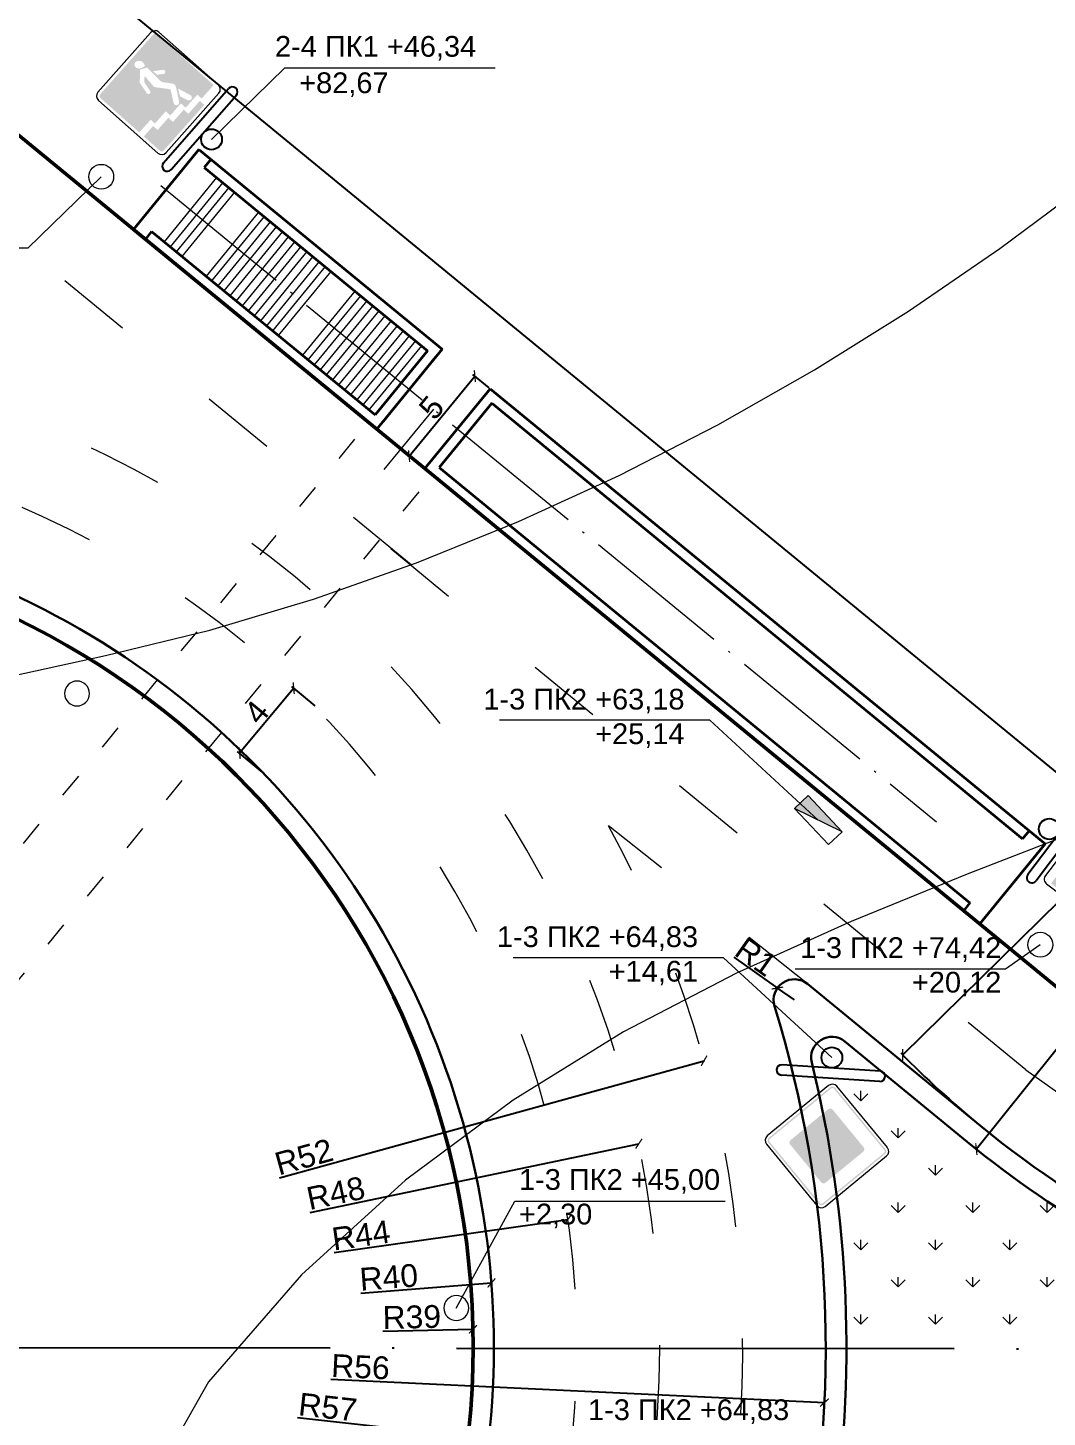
# Model space of a CAD drawing. Header units: millimetres. Extents: x -2123 to 5424, y -1286 to 835.
# Drawn here: x 1804.4 to 1853.5, y 26.1 to 93 of the extents above; entities that cross this region are included whole.
import ezdxf

# ---------------------------------------------------------------- set-up
doc = ezdxf.new("R2010")
doc.units = ezdxf.units.MM
doc.linetypes.add('ACAD_ISO03W100', pattern=[30, 12, -18])
doc.linetypes.add('ACAD_ISO04W100', pattern=[30, 24, -3, 0, -3])
doc.layers.get('0').update_dxf_attribs({"lineweight": 15})
for name, color, linetype, lineweight in [('вертикалка', 6, 'Continuous', 15), ('Горизонталі', 7, 'Continuous', 18), ('Дор. Розм.', 7, 'Continuous', 50), ('дорога', 126, 'Continuous', 25), ('поздовжній профіль', 250, 'Continuous', 15), ('Позначки Наталії Симочко_Ном._пера__7', 7, 'Continuous', 18), ('Інж. мережі', 205, 'Continuous', 18)]:
    doc.layers.add(name, color=color, linetype=linetype, lineweight=lineweight)
for name, color, linetype in [('Вісь', 170, 'ACAD_ISO04W100'), ('Осі', 164, 'Continuous'), ('поперечніе для 12м', 7, 'Continuous')]:
    doc.layers.add(name, color=color, linetype=linetype)
doc.layers.add('Озелення', color=7, linetype='Continuous', lineweight=15, true_color=0x2bad00)
doc.styles.get("Standard").update_dxf_attribs({"font": 'arial.ttf'})
doc.styles.add('СГЕНЕРИР_СТИЛЬ_1', font='arial.ttf')
doc.dimstyles.new('Переход', dxfattribs={"dimscale": 0.1, "dimtxt": 11, "dimasz": 4, "dimexe": 1.25, "dimexo": 0.625, "dimgap": 0.9, "dimtad": 1, "dimtxsty": 'Standard', "dimblk": 'ARCHTICK', "dimcen": 2.5, "dimadec": 0, "dimazin": 0, "dimtfac": 1, "dimtmove": 0, "dimatfit": 3, "dimldrblk": 'ARCHTICK', "dimfxl": 1, "dimarcsym": 0})

# ---------------------------------------------------------------- blocks, each defined once
blk = doc.blocks.new('5-17-1')
h = blk.add_hatch(color=5)
h.paths.add_polyline_path([(6.74, 3.04, 0.414214), (6.53, 3.25), (0.45, 3.25, 0.414214), (0.24, 3.04), (0.24, -0.93), (1.55, -0.93), (1.55, -1.37), (2.79, -1.37), (2.79, -1.84), (4.02, -1.84), (4.02, -2.33), (5.35, -2.33), (5.35, -2.78), (6.74, -2.78)])
h.paths.add_polyline_path([(4.43, 2.36), (4.4, 2.23), (4.34, 2.16), (4.26, 2.14), (4.12, 2.2), (3.93, 2.28), (3.87, 2.34), (3.8, 2.49), (3.8, 2.59), (3.8, 2.66), (3.85, 2.75), (3.89, 2.81), (3.99, 2.85), (4.1, 2.86), (4.23, 2.82), (4.38, 2.66), (4.43, 2.54)], flags=16)
h.paths.add_polyline_path([(4.34, 1.91), (4.35, 1.86), (4.27, 0.46, 0.163851), (4.32, 0.27), (4.71, -0.32, -0.317132), (4.71, -0.72), (4.03, -1.64, -0.900401), (3.64, -1.44), (4.26, -0.58, 0.312757), (4.26, -0.46), (3.66, 0.43, -0.184538), (3.61, 0.64), (3.75, 1.64), (3.41, 1.37), (3.37, 1.33), (3.36, 1.29), (3.16, 0.53), (3.13, 0.49), (3.07, 0.45), (3.03, 0.44), (2.96, 0.45), (2.91, 0.48), (2.88, 0.52), (2.87, 0.56), (2.87, 0.63), (3.11, 1.57), (3.82, 2.17), (3.86, 2.19), (3.9, 2.19), (3.95, 2.18), (4.31, 1.95)], flags=16)
h.paths.add_polyline_path([(5.07, 0.86), (5.09, 0.78), (5.07, 0.7), (5.01, 0.63), (4.93, 0.61), (4.85, 0.63), (4.44, 0.99), (4.45, 1.39)], flags=16)
h.paths.add_polyline_path([(4.73, -0.92), (4.98, -2, -0.855356), (4.55, -2.07), (4.38, -1.42)], flags=16)
h.paths.add_polyline_path([(5.13, -2.79), (3.8, -2.79), (3.8, -2.32), (2.56, -2.32), (2.56, -1.85), (1.31, -1.85), (1.31, -1.39), (0.24, -1.39), (0.24, -3.04, 0.414214), (0.45, -3.25), (5.12, -3.25)])
at = {"color": 5}
for p, q in [((6.53, 3.49), (0.45, 3.49)), ((0, 3.04), (0, -3.04)), ((6.98, -3.04), (6.98, 3.04)), ((0.45, -3.49), (6.53, -3.49))]:
    blk.add_line(p, q, dxfattribs=at)
for centre, start, end in [((0.45, 3.04), 90, 180), ((6.53, 3.04), 0, 90), ((0.45, -3.04), 180, 270), ((6.53, -3.04), 270, 0)]:
    blk.add_arc(centre, 0.45, start, end, dxfattribs=at)
blk = doc.blocks.new('sdfahgas')
h = blk.add_hatch(color=7)
edge = h.paths.add_edge_path(flags=16)
edge.add_line((6.61, 6.61), (0.16, 13.06))
edge.add_arc((0, 12.9), 0.223, 45, 135)
edge.add_line((-0.16, 13.06), (-6.61, 6.61))
edge.add_arc((-6.45, 6.45), 0.223, 135, 225)
edge.add_line((-6.61, 6.29), (-0.16, -0.16))
edge.add_arc((0, 0), 0.223, 225, 315)
edge.add_line((0.16, -0.16), (6.61, 6.29))
edge.add_arc((6.45, 6.45), 0.223, -45, 45)
edge = h.paths.add_edge_path()
edge.add_line((-0.28, 13.18), (-6.73, 6.73))
edge.add_arc((-6.45, 6.45), 0.393, 135, 225)
edge.add_line((-6.73, 6.17), (-0.28, -0.28))
edge.add_arc((0, 0), 0.393, 225, 315)
edge.add_line((0.28, -0.28), (6.73, 6.17))
edge.add_arc((6.45, 6.45), 0.393, -45, 45)
edge.add_line((6.73, 6.73), (0.28, 13.18))
edge.add_arc((0, 12.9), 0.393, 45, 135)
h = blk.add_hatch(color=7)
edge = h.paths.add_edge_path(flags=16)
edge.add_line((-0.15, 10.54), (-4.09, 6.6))
edge.add_arc((-3.94, 6.45), 0.217, 135, 225)
edge.add_line((-4.09, 6.3), (-0.15, 2.36))
edge.add_arc((0, 2.51), 0.217, 225, 315)
edge.add_line((0.15, 2.36), (4.09, 6.3))
edge.add_arc((3.94, 6.45), 0.217, -45, 45)
edge.add_line((4.09, 6.6), (0.15, 10.54))
edge.add_arc((0, 10.39), 0.217, 45, 135)
edge = h.paths.add_edge_path()
edge.add_arc((-3.94, 6.45), 0.375, 135, 225)
edge.add_line((-4.2, 6.19), (-0.27, 2.25))
edge.add_arc((0, 2.51), 0.375, 225, 315)
edge.add_line((0.27, 2.25), (4.2, 6.19))
edge.add_arc((3.94, 6.45), 0.375, -45, 45)
edge.add_line((4.2, 6.72), (0.27, 10.65))
edge.add_arc((0, 10.39), 0.375, 45, 135)
edge.add_line((-0.26, 10.65), (-4.2, 6.72))
blk.add_hatch(color=2).paths.add_polyline_path([(-4.11, 6.68), (-0.19, 10.6), (-0.04, 10.64), (0.11, 10.6), (0.19, 10.52), (4.07, 6.63), (4.14, 6.49), (4.12, 6.35), (4.05, 6.25), (0.13, 2.33), (0.04, 2.27), (-0.09, 2.27), (-0.2, 2.36), (-4.15, 6.31), (-4.19, 6.43), (-4.17, 6.57)])
at = {"color": 7}
for p, q in [((-0.48, 13.38), (-6.93, 6.93)), ((6.93, 6.93), (0.48, 13.38)), ((-6.93, 5.97), (-0.48, -0.48)), ((0.48, -0.48), (6.93, 5.97))]:
    blk.add_line(p, q, dxfattribs=at)
for centre, start, end in [((0, 12.9), 45, 135), ((-6.45, 6.45), 135, 225), ((6.45, 6.45), 315, 45), ((0, 0), 225, 315)]:
    blk.add_arc(centre, 0.675, start, end, dxfattribs=at)
blk = doc.blocks.new('_ArchTick')
at = {"color": 0, "linetype": 'ByBlock', "const_width": 0.15}
blk.add_lwpolyline([(-0.5, -0.5), (0.5, 0.5)], dxfattribs=at)
blk = doc.blocks.new('*D794')
at = {"layer": 'Defpoints', "color": 0, "transparency": 16777216}
for p in [(1880.436, 76.822), (1846.561, 43.524)]:
    blk.add_point(p, dxfattribs=at)
at = {"layer": 'вертикалка', "color": 0, "lineweight": -2, "transparency": 16777216}
blk.add_line((1864.192, 60.855), (1846.561, 43.524), dxfattribs=at)
blk.add_arc((1880.436, 76.822), 47.5, 224.35728, 230.55965, dxfattribs=at)
at = {"layer": 'вертикалка', "color": 0, "lineweight": -2, "transparency": 16777216, "xscale": 0.4, "yscale": 0.4, "zscale": 0.4, "rotation": 224.508054069708}
blk.add_blockref('_ArchTick', (1846.561, 43.524), dxfattribs=at)
at = {"layer": 'вертикалка', "color": 0, "lineweight": 20, "transparency": 16777216, "insert": (1862.205, 59.952), "char_height": 1.1, "attachment_point": 5, "rotation": 44.50805}
blk.add_mtext('R47,5', dxfattribs=at)
blk = doc.blocks.new('*D795')
at = {"layer": 'Defpoints', "color": 0, "transparency": 16777216}
for p in [(1880.436, 76.822), (1850.111, 38.971)]:
    blk.add_point(p, dxfattribs=at)
at = {"layer": 'вертикалка', "color": 0, "lineweight": -2, "transparency": 16777216}
blk.add_line((1865.585, 58.286), (1850.111, 38.971), dxfattribs=at)
at = {"layer": 'вертикалка', "color": 0, "lineweight": -2, "transparency": 16777216, "xscale": 0.4, "yscale": 0.4, "zscale": 0.4, "rotation": 231.2999295493936}
blk.add_blockref('_ArchTick', (1850.111, 38.971), dxfattribs=at)
at = {"layer": 'вертикалка', "color": 0, "lineweight": 20, "transparency": 16777216, "insert": (1863.718, 57.157), "char_height": 1.1, "attachment_point": 5, "rotation": 51.29993}
blk.add_mtext('R48,5', dxfattribs=at)
blk = doc.blocks.new('*D796')
at = {"layer": 'Defpoints', "color": 0, "transparency": 16777216}
for p in [(1825.839, 30.29), (1786.848, 29.429)]:
    blk.add_point(p, dxfattribs=at)
at = {"layer": 'вертикалка', "color": 0, "lineweight": -2, "transparency": 16777216}
blk.add_line((1821.5, 30.195), (1825.839, 30.29), dxfattribs=at)
at = {"layer": 'вертикалка', "color": 0, "lineweight": -2, "transparency": 16777216, "xscale": 0.4, "yscale": 0.4, "zscale": 0.4, "rotation": 1.266143156924103}
blk.add_blockref('_ArchTick', (1825.839, 30.29), dxfattribs=at)
at = {"layer": 'вертикалка', "color": 0, "lineweight": 20, "transparency": 16777216, "insert": (1822.891, 30.878), "char_height": 1.1, "attachment_point": 5, "rotation": 1.26614}
blk.add_mtext('R39', dxfattribs=at)
blk = doc.blocks.new('*D797')
at = {"layer": 'Defpoints', "color": 0, "transparency": 16777216}
for p in [(1826.729, 32.524), (1786.848, 29.429)]:
    blk.add_point(p, dxfattribs=at)
at = {"layer": 'вертикалка', "color": 0, "lineweight": -2, "transparency": 16777216}
blk.add_line((1820.434, 32.036), (1826.729, 32.524), dxfattribs=at)
at = {"layer": 'вертикалка', "color": 0, "lineweight": -2, "transparency": 16777216, "xscale": 0.4, "yscale": 0.4, "zscale": 0.4, "rotation": 4.438260602482111}
blk.add_blockref('_ArchTick', (1826.729, 32.524), dxfattribs=at)
at = {"layer": 'вертикалка', "color": 0, "lineweight": 20, "transparency": 16777216, "insert": (1821.781, 32.794), "char_height": 1.1, "attachment_point": 5, "rotation": 4.43826}
blk.add_mtext('R40', dxfattribs=at)
blk = doc.blocks.new('*D798')
at = {"layer": 'Defpoints', "color": 0, "transparency": 16777216}
for p in [(1830.415, 35.591), (1786.848, 29.429)]:
    blk.add_point(p, dxfattribs=at)
at = {"layer": 'вертикалка', "color": 0, "lineweight": -2, "transparency": 16777216}
blk.add_line((1819.142, 33.996), (1830.415, 35.591), dxfattribs=at)
at = {"layer": 'вертикалка', "color": 0, "lineweight": -2, "transparency": 16777216, "xscale": 0.4, "yscale": 0.4, "zscale": 0.4, "rotation": 8.050209556616707}
blk.add_blockref('_ArchTick', (1830.415, 35.591), dxfattribs=at)
at = {"layer": 'вертикалка', "color": 0, "lineweight": 20, "transparency": 16777216, "insert": (1820.441, 34.826), "char_height": 1.1, "attachment_point": 5, "rotation": 8.05021}
blk.add_mtext('R44', dxfattribs=at)
blk = doc.blocks.new('*D799')
at = {"layer": 'Defpoints', "color": 0, "transparency": 16777216}
for p in [(1833.836, 39.237), (1786.848, 29.429)]:
    blk.add_point(p, dxfattribs=at)
at = {"layer": 'вертикалка', "color": 0, "lineweight": -2, "transparency": 16777216}
blk.add_line((1817.982, 35.928), (1833.836, 39.237), dxfattribs=at)
at = {"layer": 'вертикалка', "color": 0, "lineweight": -2, "transparency": 16777216, "xscale": 0.4, "yscale": 0.4, "zscale": 0.4, "rotation": 11.79115727164186}
blk.add_blockref('_ArchTick', (1833.836, 39.237), dxfattribs=at)
at = {"layer": 'вертикалка', "color": 0, "lineweight": 20, "transparency": 16777216, "insert": (1819.224, 36.853), "char_height": 1.1, "attachment_point": 5, "rotation": 11.79116}
blk.add_mtext('R48', dxfattribs=at)
blk = doc.blocks.new('*D800')
at = {"layer": 'Defpoints', "color": 0, "transparency": 16777216}
for p in [(1836.982, 43.237), (1786.848, 29.429)]:
    blk.add_point(p, dxfattribs=at)
at = {"layer": 'вертикалка', "color": 0, "lineweight": -2, "transparency": 16777216}
blk.add_line((1816.512, 37.599), (1836.982, 43.237), dxfattribs=at)
at = {"layer": 'вертикалка', "color": 0, "lineweight": -2, "transparency": 16777216, "xscale": 0.4, "yscale": 0.4, "zscale": 0.4, "rotation": 15.39974774212279}
blk.add_blockref('_ArchTick', (1836.982, 43.237), dxfattribs=at)
at = {"layer": 'вертикалка', "color": 0, "lineweight": 20, "transparency": 16777216, "insert": (1817.688, 38.599), "char_height": 1.1, "attachment_point": 5, "rotation": 15.39975}
blk.add_mtext('R52', dxfattribs=at)
blk = doc.blocks.new('*D801')
at = {"layer": 'Defpoints', "color": 0, "transparency": 16777216}
for p in [(1786.848, 29.429), (1842.785, 26.756)]:
    blk.add_point(p, dxfattribs=at)
at = {"layer": 'вертикалка', "color": 0, "lineweight": -2, "transparency": 16777216}
blk.add_line((1818.984, 27.893), (1842.785, 26.756), dxfattribs=at)
at = {"layer": 'вертикалка', "color": 0, "lineweight": -2, "transparency": 16777216, "xscale": 0.4, "yscale": 0.4, "zscale": 0.4, "rotation": 357.2642667473528}
blk.add_blockref('_ArchTick', (1842.785, 26.756), dxfattribs=at)
at = {"layer": 'вертикалка', "color": 0, "lineweight": 20, "transparency": 16777216, "insert": (1820.417, 28.477), "char_height": 1.1, "attachment_point": 5, "rotation": 357.26427}
blk.add_mtext('R56', dxfattribs=at)
blk = doc.blocks.new('*D802')
at = {"layer": 'Defpoints', "color": 0, "transparency": 16777216}
for p in [(1786.848, 29.429), (1843.501, 23.145)]:
    blk.add_point(p, dxfattribs=at)
at = {"layer": 'вертикалка', "color": 0, "lineweight": -2, "transparency": 16777216}
blk.add_line((1817.374, 26.043), (1843.501, 23.145), dxfattribs=at)
at = {"layer": 'вертикалка', "color": 0, "lineweight": -2, "transparency": 16777216, "xscale": 0.4, "yscale": 0.4, "zscale": 0.4, "rotation": 353.670347532631}
blk.add_blockref('_ArchTick', (1843.501, 23.145), dxfattribs=at)
at = {"layer": 'вертикалка', "color": 0, "lineweight": 20, "transparency": 16777216, "insert": (1818.841, 26.533), "char_height": 1.1, "attachment_point": 5, "rotation": 353.67035}
blk.add_mtext('R57', dxfattribs=at)
blk = doc.blocks.new('*D829')
at = {"layer": 'Defpoints', "color": 0, "transparency": 16777216}
for p in [(1840.518, 46.742), (1841.336, 46.167)]:
    blk.add_point(p, dxfattribs=at)
at = {"layer": 'вертикалка', "color": 0, "lineweight": -2, "transparency": 16777216}
for p in [(1838.41, 48.227), (1841.336, 46.167)]:
    blk.add_line(p, (1840.518, 46.742), dxfattribs=at)
at = {"layer": 'вертикалка', "color": 0, "lineweight": -2, "transparency": 16777216, "xscale": 0.4, "yscale": 0.4, "zscale": 0.4, "rotation": 324.841878120401}
blk.add_blockref('_ArchTick', (1840.518, 46.742), dxfattribs=at)
at = {"layer": 'вертикалка', "color": 0, "lineweight": 20, "transparency": 16777216, "insert": (1839.492, 48.251), "char_height": 1.1, "attachment_point": 5, "rotation": 324.84188}
blk.add_mtext('R1', dxfattribs=at)
blk = doc.blocks.new('столб')
at = {"layer": 'поздовжній профіль', "color": 160}
for points in [[(-500, 0, 0, 0, 0), (-1000, 0, 350, 0, 0), (-1700, 0, 0, 0, 0)], [(500, 0, 0, 0, 0), (1000, 0, 350, 0, 0), (1700, 0, 0, 0, 0)]]:
    blk.add_lwpolyline(points, format="xyseb", dxfattribs=at)
blk.add_circle((0, 0), 500, dxfattribs=at)
blk = doc.blocks.new('*D974')
at = {"layer": 'Defpoints', "color": 0, "transparency": 16777216}
for p in [(1818.278, 60.308, -205), (1814.589, 58.061), (1815.672, 57.164, -205)]:
    blk.add_point(p, dxfattribs=at)
at = {"layer": 'Інж. мережі', "color": 0, "lineweight": -2, "transparency": 16777216}
for p, q in [((1817.195, 61.206), (1814.589, 58.061)), ((1818.23, 60.348), (1817.099, 61.285)), ((1815.623, 57.204), (1814.493, 58.141))]:
    blk.add_line(p, q, dxfattribs=at)
at = {"layer": 'Інж. мережі', "color": 0, "lineweight": -2, "transparency": 16777216, "xscale": 0.4, "yscale": 0.4, "zscale": 0.4}
for p, rotation in [((1817.195, 61.206), 50.34820607941268), ((1814.589, 58.061), 230.3482060794126)]:
    blk.add_blockref('_ArchTick', p, dxfattribs=dict(at, rotation=rotation))
at = {"layer": 'Інж. мережі', "color": 0, "transparency": 16777216, "insert": (1815.399, 60.042), "char_height": 1.1, "attachment_point": 5, "rotation": 50.34821}
blk.add_mtext('4', dxfattribs=at)
blk = doc.blocks.new('*D975')
at = {"layer": 'Defpoints', "color": 0, "transparency": 16777216}
for p in [(1825.93, 76.249), (1826.675, 75.638, -205), (1823.504, 71.772, -205)]:
    blk.add_point(p, dxfattribs=at)
at = {"layer": 'Інж. мережі', "color": 0, "lineweight": -2, "transparency": 16777216}
for p, q in [((1822.758, 72.383), (1825.93, 76.249)), ((1826.626, 75.677), (1825.833, 76.328)), ((1823.455, 71.812), (1822.662, 72.463))]:
    blk.add_line(p, q, dxfattribs=at)
at = {"layer": 'Інж. мережі', "color": 0, "lineweight": -2, "transparency": 16777216, "xscale": 0.4, "yscale": 0.4, "zscale": 0.4}
for p, rotation in [((1825.93, 76.249), 50.63503663908813), ((1822.758, 72.383), 230.6350366390881)]:
    blk.add_blockref('_ArchTick', p, dxfattribs=dict(at, rotation=rotation))
at = {"layer": 'Інж. мережі', "color": 0, "transparency": 16777216, "insert": (1823.842, 74.728), "char_height": 1.1, "attachment_point": 5, "rotation": 50.63504}
blk.add_mtext('5', dxfattribs=at)

msp = doc.modelspace()

# ---------------------------------------------------------------- hatches: boundary and pattern name
at = {"layer": 'вертикалка'}
h = msp.add_hatch(color=0, dxfattribs=at)
h.dxf.hatch_style = 1
h.paths.add_polyline_path([(1843.639, 54.275), (1841.994, 56.022), (1841.339, 55.405)])
at = {"layer": 'Озелення', "lineweight": 20}
h = msp.add_hatch(dxfattribs=at)
h.set_pattern_fill('GRASS', color=0, scale=0.1)
h.paths.add_polyline_path([(1892.865, 39.018), (1898.312, 40.062), (1903.632, 41.004), (1907.341, 41.792), (1883.396, 41.819, 0.414214), (1880.392, 38.822), (1880.39, 36.822), (1884.807, 36.817), (1887.198, 37.588), (1890.065, 38.369)])
h.paths.add_polyline_path([(1766.535, 269.233), (1763.542, 268.997), (1766.521, 231.118, 0.414182), (1769.276, 234.344)])
h.paths.add_polyline_path([(1742.123, 232.207, 0.435424), (1745.585, 229.47), (1745.585, 229.473), (1742.998, 262.378), (1742.261, 261.965), (1741.39, 261.474), (1740.519, 260.982), (1740.075, 260.729)])
h.paths.add_polyline_path([(1772.782, 121.21), (1775.144, 91.284), (1777.858, 92.933), (1782.561, 95.492, -0.14326)])
h.paths.add_polyline_path([(1777.858, 92.933), (1775.144, 91.284), (1775.526, 86.442), (1786.857, 86.429, -0.008158), (1788.717, 86.398, 0.04847), (1788.91, 86.411), (1789.217, 87.22, -0.83333), (1788.249, 87.398, -1), (1789.249, 87.398, -0.090911), (1789.217, 87.22), (1789.524, 88.03, 0.042178), (1789.407, 88.151, -0.05135), (1782.561, 95.492)])
h = msp.add_hatch(dxfattribs=at)
h.set_pattern_fill('GRASS', color=0, scale=0.1)
h.paths.add_polyline_path([(1769.843, -46.406), (1766.697, -46.053, -0.080399), (1771.011, -61.389)])
h.paths.add_polyline_path([(1791.281, -36.527), (1790.619, -36.434), (1785.142, -35.375), (1786.404, -51.36), (1787.125, -51.647, -0.080519)])
h.paths.add_polyline_path([(1790.247, -30.511), (1787.94, -27.561, -0.005306), (1786.731, -27.571), (1784.526, -27.569), (1785.142, -35.375), (1790.619, -36.434), (1791.281, -36.527, -0.046981), (1795.868, -28.567, 0.658543), (1794.911, -26.998, -0.001226), (1794.635, -27.037), (1794.555, -27.944, -0.957007), (1795.553, -27.988, -1.044925), (1794.555, -27.944), (1794.346, -30.31, -1), (1793.848, -30.266), (1794.127, -27.105, -0.003872), (1793.25, -27.211), (1793.712, -27.802, -0.414214), (1793.664, -28.199), (1790.645, -30.56, -0.414214)])
h.paths.add_polyline_path([(1864.44, 29.081, 0.075644), (1864.72, 29.192), (1864.719, 29.34), (1843.848, 29.364, -0.03963), (1843.124, 20.372, 0.033081), (1843.112, 20.24), (1843.85, 19.787, -0.260648), (1843.612, 20.213, -1), (1844.612, 20.213, -0.586486), (1843.85, 19.787), (1844.588, 19.333, 0.046802), (1844.743, 19.437, -0.11453)], flags=17)
h.paths.add_polyline_path([(1849.674, 39.326), (1845.694, 42.591, -0.561651), (1845.449, 42.241), (1842.344, 42.439, -0.0035), (1842.52, 41.661), (1842.989, 42.046, -0.414214), (1843.388, 42.007), (1845.82, 39.046, -0.414214), (1845.781, 38.647), (1843.385, 36.679, -0.071904), (1843.124, 20.372, 0.689192), (1844.743, 19.437, -0.11453), (1864.44, 29.081, 0.075644), (1864.72, 29.192), (1864.715, 30.058, -1.002823), (1863.715, 30.055, -0.997185), (1864.715, 30.058), (1864.71, 30.924, 0.046057), (1864.542, 31, -0.088527)])
h = msp.add_hatch(dxfattribs=at)
h.set_pattern_fill('GRASS', color=0, scale=0.1)
h.paths.add_polyline_path([(1595.841, 42.076), (1581.276, 42.092), (1581.035, 40.819), (1580.766, 39.29), (1580.515, 37.744), (1580.418, 37.093), (1598.835, 37.072), (1598.837, 39.072, 0.414214)])
h.paths.add_polyline_path([(1581.276, 42.092), (1579.535, 42.094), (1579.529, 37.094), (1580.418, 37.093), (1580.515, 37.744), (1580.766, 39.29), (1581.035, 40.819)])
h.paths.add_polyline_path([(1624.83, 21.03), (1625.028, 22.043), (1579.512, 22.094), (1579.506, 17.094), (1624.745, 17.043)])
h.paths.add_polyline_path([(1649.878, 19.436, -0.414547), (1652.386, 21.94), (1640.351, 21.965), (1639.374, 20.483, -0.252144), (1639.644, 19.982, -1), (1638.444, 19.982, -0.597261), (1639.374, 20.483), (1640.391, 22.025), (1625.028, 22.043), (1624.83, 21.03), (1624.745, 17.043), (1651.751, 17.012, -0.341373)])
h.paths.add_polyline_path([(1660.449, 22.002), (1640.391, 22.025), (1640.351, 21.965), (1652.386, 21.94, 0.414547), (1649.878, 19.436, 0.341373), (1651.751, 17.012), (1660.625, 17.002, -0.29636), (1660.476, 17.23)])
h.paths.add_polyline_path([(1663.815, 19.999), (1663.818, 21.999), (1660.949, 22.002), (1660.962, 19.608, -1.002823), (1661.962, 19.61, -0.997185), (1660.962, 19.608), (1660.976, 17.233, -0.299966), (1660.826, 17.002, 0.412891)])
h.paths.add_polyline_path([(1801.302, -172.339, 0.414214), (1798.076, -169.584), (1800.571, -201.333), (1801.096, -201.421), (1802.042, -201.58), (1802.988, -201.736), (1803.62, -201.84)])
h.paths.add_polyline_path([(1777.389, -171.378), (1777.153, -171.397, 0.414214), (1774.397, -174.623), (1776.131, -196.693), (1776.357, -196.742), (1777.313, -196.944), (1778.269, -197.144), (1779.225, -197.342), (1779.238, -197.344)])
h.paths.add_polyline_path([(1779.238, -197.345), (1778.269, -197.144), (1777.313, -196.944), (1776.357, -196.742), (1776.131, -196.693), (1776.704, -203.98), (1779.694, -203.745)])
h.paths.add_polyline_path([(1994.689, 21.692), (1940.412, 21.754), (1940.41, 19.754, 0.414214), (1943.406, 16.751), (1994.684, 16.692)])
h.paths.add_polyline_path([(1994.712, 41.692), (1907.341, 41.792), (1903.632, 41.004), (1898.312, 40.062), (1892.865, 39.018), (1890.065, 38.369), (1887.198, 37.588), (1884.807, 36.817), (1994.706, 36.692)])

# ---------------------------------------------------------------- linework, layer by layer
at = {"layer": 'вертикалка', "color": 0}
msp.add_line((1843.639, 54.275, 200), (1841.339, 55.405, 200), dxfattribs=at)
at = {"layer": 'вертикалка', "color": 5, "lineweight": 20, "elevation": -205}
msp.add_lwpolyline([(1815.504, 84.156), (1812.967, 81.063)], dxfattribs=at)
at = {"layer": 'вертикалка', "color": 0, "elevation": 200}
msp.add_lwpolyline([(1841.994, 56.022), (1841.339, 55.405), (1842.984, 53.658), (1843.639, 54.275)], close=True, dxfattribs=at)
at = {"layer": 'Вісь', "color": 18, "true_color": 0x000000}
msp.add_lwpolyline([(1764.847, 29.454), (1994.698, 29.192)], dxfattribs=at)
at = {"layer": 'Горизонталі'}
for points, elevation in [([(1766.033, 25.426), (1765.27, 30.897), (1765.348, 36.281), (1766.523, 41.293), (1768.973, 45.691), (1772.535, 49.46), (1776.946, 52.646), (1781.943, 55.295), (1787.263, 57.454), (1792.644, 59.168), (1797.907, 60.519), (1803.057, 61.663), (1808.128, 62.768), (1813.154, 64.001), (1818.156, 65.488), (1823.122, 67.236), (1828.037, 69.229), (1832.883, 71.454), (1837.644, 73.898), (1842.302, 76.544), (1846.841, 79.381), (1851.244, 82.392), (1855.501, 85.562)], 200), ([(1855.308, 54.425), (1849.67, 52.239), (1844.071, 49.958), (1838.538, 47.463), (1833.096, 44.631), (1827.77, 41.341), (1822.585, 37.473), (1817.569, 32.908), (1813.083, 27.749), (1810.134, 22.535), (1809.747, 17.83), (1812.093, 13.842), (1816.644, 10.492), (1822.854, 7.69), (1830.178, 5.349), (1838.067, 3.378), (1845.978, 1.69), (1853.546, 0.219)], 199)]:
    msp.add_lwpolyline(points, dxfattribs=dict(at, elevation=elevation))
at = {"layer": 'Горизонталі', "lineweight": 20}
msp.add_spline([(1931.631, -118.868), (1873.457, -122.108), (1832.047, -120.353), (1801.68, -112.829), (1782.356, -107.061), (1750.734, -98.534), (1722.332, -83.814), (1688.835, -41.436), (1674.271, -14.754), (1671.76, 1.247), (1682.144, 47.829), (1687.484, 86.621), (1691.959, 101.325), (1724.477, 131.493), (1762.005, 152.056), (1794.128, 172.872), (1881.485, 208.784)], degree=3, dxfattribs=at)
at = {"layer": 'Дор. Розм.', "color": 18, "true_color": 0x000000}
for points in [[(1994.706, 36.692), (1880.39, 36.822, -0.173178), (1855.065, 45.897), (1796.259, 94.141, -0.204102), (1781.753, 121.933), (1780.958, 132.041)], [(1783.105, -9.567), (1786.849, -9.571, 1), (1786.848, 68.429), (1776.947, 68.44)]]:
    msp.add_lwpolyline(points, format="xyb", dxfattribs=at)
at = {"layer": 'дорога'}
for p, q in [((1810.916, 86.533), (1814.048, 90.104)), ((1811.292, 86.203), (1814.424, 89.774)), ((1855.453, 56.008), (1852.597, 52.212)), ((1855.853, 55.707), (1852.997, 51.912)), ((1845.481, 42.74), (1840.741, 43.043)), ((1845.449, 42.241), (1840.709, 42.544))]:
    msp.add_line(p, q, dxfattribs=at)
at = {"layer": 'дорога', "color": 18, "true_color": 0x000000}
msp.add_lwpolyline([(1787.494, 111.679), (1854.269, 56.898, 0.173178), (1879.594, 47.823), (1994.719, 47.692)], format="xyb", dxfattribs=at)
at = {"layer": 'дорога', "color": 18, "lineweight": 30, "true_color": 0x000000}
for points in [[(1822.588, 72.541, 0.002557), (1822.145, 72.905, 0.002557)], [(1786.757, -10.571, 1.001139), (1786.848, 69.429), (1776.868, 69.44)], [(1843.281, 16.853), (1843.281, 16.853, -0.150681), (1868.579, 28.84, 0.820382), (1868.683, 30.799, -0.109695), (1850.308, 40.099), (1841.97, 46.94, 0.742946), (1840.38, 45.873, -0.127495), (1841.627, 17.798, 0.729734), (1843.281, 16.853, 0.008421), (1843.281, 16.853), (1843.281, 16.853)]]:
    msp.add_lwpolyline(points, format="xyb", dxfattribs=at)
msp.add_lwpolyline([(1844.743, 19.437, -0.11453), (1864.44, 29.081, 0.752538), (1864.542, 31, -0.088527), (1849.674, 39.326), (1843.777, 44.163, 0.721845), (1842.172, 43.15, -0.101011), (1843.124, 20.372, 0.689192)], format="xyb", close=True, dxfattribs=at)
at = {"layer": 'дорога'}
for centre in [(1813.234, 87.659), (1853.626, 54.411), (1843.143, 43.39)]:
    msp.add_circle(centre, 0.5, dxfattribs=at)
for centre, start, end in [((1814.236, 89.939), 318.74503, 138.74503), ((1811.104, 86.368), 138.74503, 318.74503), ((1852.797, 52.062), 143.03509, 323.03509), ((1840.725, 42.793), 86.34507, 266.34507), ((1845.465, 42.49), 266.34507, 86.34507)]:
    msp.add_arc(centre, 0.25, start, end, dxfattribs=at)
at = {"layer": 'Осі', "color": 18, "linetype": 'ACAD_ISO03W100', "lineweight": 20, "ltscale": 0.3, "true_color": 0x000000}
for points in [[(1822.861, 67.144), (1793.722, 91.048, -0.204102), (1777.765, 121.62), (1772.122, 193.443)], [(1782.695, -18.567), (1786.744, -18.571, 1.001039), (1786.853, 77.429), (1775.161, 77.442)], [(1782.381, -14.566), (1786.751, -14.571, 1.001086), (1786.851, 73.429), (1775.475, 73.442)], [(1994.702, 33.192), (1880.386, 33.322, -0.155409), (1852.496, 42.794), (1818.466, 70.712)], [(1834.591, 8.822, 0.23202), (1832.371, 54.563, 0.23202)], [(1841.97, 46.94, -0.109528), (1841.97, 46.94), (1832.371, 54.563)], [(1834.591, 8.822, 0.23202), (1832.371, 54.563, 0.23202)]]:
    msp.add_lwpolyline(points, format="xyb", dxfattribs=at)
at = {"layer": 'Осі', "color": 0, "linetype": 'ACAD_ISO03W100', "lineweight": 20, "ltscale": 0.1, "elevation": -205}
for points in [[(1790.845, 37.481), (1820.798, 73.992)], [(1793.937, 34.944), (1823.89, 71.455)]]:
    msp.add_lwpolyline(points, dxfattribs=at)
at = {"layer": 'Позначки Наталії Симочко_Ном._пера__7', "color": 7, "linetype": 'Continuous', "lineweight": 18}
for points in [[(1813.234, 87.659), (1816.764, 91.105), (1826.915, 91.105)], [(1807.913, 85.855), (1804.383, 82.409), (1794.232, 82.409)], [(1842.489, 54.84), (1837.267, 59.654), (1827.116, 59.653)], [(1853.195, 48.833), (1851.518, 47.653), (1841.367, 47.653)], [(1843.143, 43.39), (1837.921, 48.204), (1827.77, 48.203)], [(1825.035, 31.313), (1827.855, 36.475), (1838.006, 36.474)]]:
    msp.add_lwpolyline(points, dxfattribs=at)
at = {"layer": 'поперечніе для 12м', "color": 177, "lineweight": 35, "true_color": 0x293189, "elevation": -205}
for points in [[(1812.62, 87.168), (1809.449, 83.303)], [(1813.2, 86.692), (1812.883, 86.306)], [(1810.346, 83.213), (1810.029, 82.827)], [(1852.657, 54.322), (1852.34, 53.936)], [(1853.43, 53.688), (1850.258, 49.823)], [(1849.803, 50.843), (1849.486, 50.457)]]:
    msp.add_lwpolyline(points, dxfattribs=at)
at = {"layer": 'поперечніе для 12м', "color": 116, "lineweight": 35, "true_color": 0x136734, "elevation": -205}
for points in [[(1812.62, 87.168), (1824.355, 77.541)], [(1812.883, 86.306), (1823.652, 77.471)], [(1809.449, 83.303), (1821.184, 73.675)], [(1810.346, 83.213), (1821.115, 74.379)], [(1823.652, 77.471), (1821.115, 74.379)], [(1824.355, 77.541), (1821.184, 73.675)], [(1824.038, 77.154), (1821.501, 74.062)], [(1826.675, 75.638), (1823.504, 71.772)], [(1826.675, 75.638), (1853.43, 53.688)], [(1826.744, 74.934), (1824.207, 71.842)], [(1826.744, 74.934), (1852.34, 53.936)], [(1823.504, 71.772), (1850.258, 49.823)], [(1824.207, 71.842), (1849.803, 50.843)]]:
    msp.add_lwpolyline(points, dxfattribs=at)
at = {"layer": 'поперечніе для 12м', "color": 116, "lineweight": 18, "true_color": 0x136734, "elevation": -205}
for points in [[(1813.479, 85.817), (1810.942, 82.725)], [(1813.772, 85.576), (1811.235, 82.484)], [(1814.066, 85.335), (1811.529, 82.243)], [(1815.775, 83.933), (1813.238, 80.841)], [(1816.069, 83.692), (1813.532, 80.6)], [(1816.362, 83.451), (1813.825, 80.359)], [(1816.656, 83.21), (1814.119, 80.118)], [(1816.95, 82.969), (1814.413, 79.877)], [(1817.244, 82.728), (1814.707, 79.636)], [(1817.537, 82.487), (1815, 79.395)], [(1817.831, 82.246), (1815.294, 79.154)], [(1818.125, 82.005), (1815.588, 78.913)], [(1818.419, 81.764), (1815.882, 78.672)], [(1818.713, 81.523), (1816.176, 78.431)], [(1820.42, 80.122), (1817.883, 77.03)], [(1820.714, 79.881), (1818.177, 76.789)], [(1821.008, 79.64), (1818.471, 76.548)], [(1821.301, 79.399), (1818.764, 76.307)], [(1821.595, 79.158), (1819.058, 76.066)], [(1821.889, 78.917), (1819.352, 75.825)], [(1822.183, 78.676), (1819.646, 75.584)], [(1822.477, 78.435), (1819.94, 75.343)], [(1822.77, 78.194), (1820.233, 75.102)], [(1823.064, 77.953), (1820.527, 74.861)], [(1823.358, 77.712), (1820.821, 74.62)]]:
    msp.add_lwpolyline(points, dxfattribs=at)
at = {"layer": 'поперечніе для 12м', "color": 116, "linetype": 'ACAD_ISO04W100', "lineweight": 9, "ltscale": 0.3, "true_color": 0x136734, "elevation": -205}
for points in [[(1810.784, 85.441), (1848.197, 54.748)], [(1809.449, 83.303), (1846.862, 52.61)], [(1823.929, 74.656), (1821.544, 71.749)]]:
    msp.add_lwpolyline(points, dxfattribs=at)
at = {"layer": 'поперечніе для 12м', "color": 177, "lineweight": 18, "true_color": 0x293189, "elevation": -205}
for points in [[(1814.344, 85.107), (1811.807, 82.015)], [(1818.99, 81.295), (1816.453, 78.203)], [(1820.15, 80.344), (1817.613, 77.251)]]:
    msp.add_lwpolyline(points, dxfattribs=at)

# ---------------------------------------------------------------- block references
at = {"color": 0, "linetype": 'Continuous', "xscale": 0.63, "yscale": 0.63, "zscale": 0.63}
for p, rotation in [((1809.211, 88.267), 48.42197466161672), ((1857.683, 54.105), 232.712030237784)]:
    msp.add_blockref('5-17-1', p, dxfattribs=dict(at, rotation=rotation))
at = {"color": 0}
for name, p, xscale, yscale, zscale, rotation in [('столб', (1807.913, 85.855), 0.001200000000244471, 0.001200000000244471, 0.001200000000244471, 134.3953722050892), ('столб', (1806.748, 60.942), -0.001200000000244472, 0.001200000000244471, 0.001200000000244471, 140.676155496644), ('столб', (1853.195, 48.833), 0.001200000000244471, 0.001200000000244471, 0.001200000000244471, 134.3953722050892), ('sdfahgas', (1845.601, 38.866), 0.42, 0.42, 0.42, 84.40484931444047), ('столб', (1825.035, 31.313), -0.001200000000244472, 0.001200000000244471, 0.001200000000244471, 93.62359411230719)]:
    msp.add_blockref(name, p, dxfattribs=dict(at, xscale=xscale, yscale=yscale, zscale=zscale, rotation=rotation))

# ---------------------------------------------------------------- texts
at = {"layer": 'Позначки Наталії Симочко_Ном._пера__7', "color": 7, "linetype": 'Continuous', "lineweight": 18, "insert": (1816.294, 92.644), "char_height": 1, "attachment_point": 1, "line_spacing_factor": 1.053334, "style": 'СГЕНЕРИР_СТИЛЬ_1'}
msp.add_mtext('\\A1;{\\pql;\\fArial|b0|i0|c204|p38;2-4 ПК1 +\\fArial|b0|i0|c204|p38;46\\fArial|b0|i0|c204|p38;,\\fArial|b0|i0|c204|p38;34\\P\\pql;\\fArial|b0|i0|c204|p38;   +\\fArial|b0|i0|c204|p38;82\\fArial|b0|i0|c204|p38;,\\fArial|b0|i0|c204|p38;67}', dxfattribs=at)
at = {"layer": 'Позначки Наталії Симочко_Ном._пера__7', "color": 7, "linetype": 'Continuous', "lineweight": 18, "char_height": 1, "style": 'СГЕНЕРИР_СТИЛЬ_1'}
for s, insert, attachment_point in [('\\A1;{\\pqr;\\fArial|b0|i0|c204|p38;1-3 ПК2 +6\\fArial|b0|i0|c204|p38;3\\fArial|b0|i0|c204|p38;,\\fArial|b0|i0|c204|p38;18\\P\\pqr;\\fArial|b0|i0|c204|p38;+25,14\\P\\pqr;\\fArial|b0|i0|c204|p38;  }', (1836.04, 61.17), 3), ('\\A1;{\\pqr;\\fArial|b0|i0|c204|p38;1-3 ПК2 +64,83\\P\\pqr;\\fArial|b0|i0|c204|p38;+14\\fArial|b0|i0|c204|p38;,\\fArial|b0|i0|c204|p38;61\\P\\pqr;\\fArial|b0|i0|c204|p38;  }', (1836.694, 49.72), 3), ('\\A1;{\\pqr;\\fArial|b0|i0|c204|p38;1-3 ПК2 +\\fArial|b0|i0|c204|p38;7\\fArial|b0|i0|c204|p38;4,\\fArial|b0|i0|c204|p38;42\\P\\pqr;\\fArial|b0|i0|c204|p38;+20,12\\P\\pqr;\\fArial|b0|i0|c204|p38;  }', (1851.315, 49.192), 3), ('\\A1;{\\pql;\\fArial|b0|i0|c204|p38;1-3 ПК2\\fArial|b0|i0|c204|p38; \\fArial|b0|i0|c204|p38;+45,00\\P\\pql;\\fArial|b0|i0|c204|p38;+2,30\\P\\pql;\\fArial|b0|i0|c204|p38;  }', (1828.058, 38.013), 1), ('\\A1;{\\pqr;\\fArial|b0|i0|c204|p38;1-3 ПК2 +6\\fArial|b0|i0|c204|p38;4\\fArial|b0|i0|c204|p38;,\\fArial|b0|i0|c204|p38;83\\P\\pqr;\\fArial|b0|i0|c204|p38;-9,\\fArial|b0|i0|c204|p38;25\\P\\pqr;\\fArial|b0|i0|c204|p38;  }', (1841.088, 26.912), 3)]:
    msp.add_mtext(s, dxfattribs=dict(at, insert=insert, attachment_point=attachment_point))

# ---------------------------------------------------------------- dimensions: what is measured, and where the dimension line sits
at = {"layer": 'вертикалка', "color": 5, "lineweight": 20}
for center, mpoint, picture, middle in [((1880.436, 76.822), (1846.561, 43.524), '*D794', (1862.73, 59.418)), ((1880.436, 76.822), (1850.111, 38.971), '*D795', (1864.304, 56.687)), ((1841.336, 46.167), (1840.518, 46.742), '*D829', (1839.122, 47.726)), ((1786.848, 29.429), (1836.982, 43.237), '*D800', (1817.861, 37.971)), ((1786.848, 29.429), (1833.836, 39.237), '*D799', (1819.357, 36.215)), ((1786.848, 29.429), (1830.415, 35.591), '*D798', (1820.53, 34.192)), ((1786.848, 29.429), (1826.729, 32.524), '*D797', (1821.832, 32.144)), ((1786.848, 29.429), (1825.839, 30.29), '*D796', (1822.905, 30.226)), ((1786.848, 29.429), (1842.785, 26.756), '*D801', (1820.386, 27.826)), ((1786.848, 29.429), (1843.501, 23.145), '*D802', (1818.77, 25.888))]:
    dim = msp.add_radius_dim(center=center, mpoint=mpoint, dimstyle='Переход', dxfattribs=at)
    dim.commit()
    dim.dimension.update_dxf_attribs({"geometry": picture, "text_midpoint": middle, "dimtype": 164})
at = {"layer": 'Інж. мережі'}
dim = msp.add_aligned_dim(p1=(1823.504, 71.772, -205), p2=(1826.675, 75.638, -205), distance=0.964, dimstyle='Переход', dxfattribs=at)
dim.commit()
dim.dimension.update_dxf_attribs({"geometry": '*D975', "text_midpoint": (1823.842, 74.728)})
dim = msp.add_aligned_dim(p1=(1818.278, 60.308, -205), p2=(1815.672, 57.164, -205), distance=-1.406, text='4', dimstyle='Переход', dxfattribs=at)
dim.commit()
dim.dimension.update_dxf_attribs({"geometry": '*D974', "text_midpoint": (1815.399, 60.042)})

doc.saveas('drawing.dxf')
